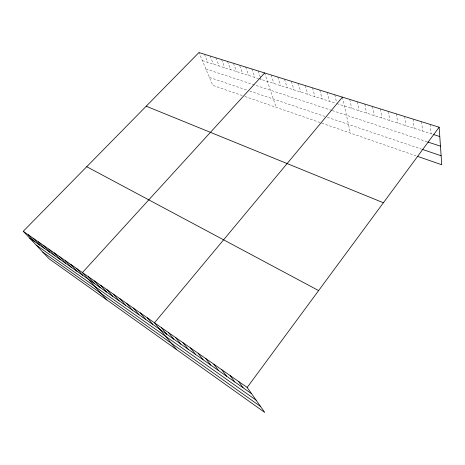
<?xml version="1.0" encoding="UTF-8"?>
<svg xmlns="http://www.w3.org/2000/svg" width="465" height="465" viewBox="0 0 465 465"><rect width="100%" height="100%" fill="white"/><g stroke="black" fill="none" stroke-linecap="round" stroke-linejoin="round"><path stroke-width="0.35" stroke-dasharray="2.33 1.74" d="M202.351 60.624L257.97 78.411M258.598 78.608L336.16 103.404M336.84 103.625L432.433 134.182M205.89 69.006L331.626 110.362M332.295 110.583L427.37 141.854M209.448 77.422L246.985 90.111M249.606 91.001L324.791 116.419M327.36 117.285L421.703 149.184M242.3 95.604L212.807 85.38L198.944 52.551M244.852 96.488L415.954 155.81M204.49 54.277L207.855 62.386M210.116 56.021L213.435 64.17M215.824 57.8L219.096 65.978M221.613 59.596L224.839 67.814M227.49 61.421L230.669 69.68M233.453 63.275L236.575 71.569M239.742 65.798L242.573 73.487M245.648 67.065L248.659 75.429M251.885 69L254.837 77.405M258.209 70.971L260.214 76.812M260.435 77.463L261.103 79.41M264.637 72.964L276.111 107.328M271.165 74.993L273.932 83.508M277.791 77.051L280.494 85.607M284.522 79.143L287.155 87.74M291.363 81.27L293.921 89.902M298.309 83.427L300.791 92.099M305.366 85.624L307.772 94.331M312.538 87.85L314.863 96.598M319.827 90.117L322.071 98.9M327.238 92.419L329.394 101.242M334.771 94.761L336.521 102.259M342.432 97.139L350.401 133.083M349.785 99.423L351.668 108.362M357.254 101.748L359.044 110.722M364.845 104.102L366.542 113.117M372.564 106.502L374.156 115.553M380.405 108.938L381.893 118.029M388.38 111.414L389.757 120.54M396.482 113.937L397.755 123.097M404.724 116.494L405.881 125.695M413.112 119.104L414.146 128.34M421.639 121.749L422.546 131.025M430.311 124.446L431.096 133.757"/><path stroke-width="0.7" d="M247.171 387.455L439.14 127.189L198.944 52.551L23.25 231.291L48.935 258.674L264.765 412.449L247.171 387.455L23.25 231.291M342.432 97.139L154.485 322.809L176.502 349.564M264.637 72.964L82.433 272.56L106.845 299.937M433.769 134.612L439.791 136.536M428.015 142.069L440.46 146.161M422.383 149.416L441.122 155.752M417.274 156.269L441.75 164.755L439.14 127.189M146.213 106.194L383.398 202.763M86.728 166.708L318.624 290.584M29.603 238.063L251.594 393.733M36.171 245.067L256.116 400.156M42.739 252.071L260.592 406.515M28.191 234.732L34.526 241.515M33.213 238.237L39.525 245.02M38.316 241.794L44.611 248.589M43.507 245.415L49.778 252.21M48.784 249.095L55.033 255.895M54.155 252.838L60.374 259.644M59.613 256.651L65.809 263.452M65.17 260.522L71.337 267.329M70.825 264.469L76.958 271.269M76.574 268.479L82.677 275.28M88.391 276.721L94.418 283.516M94.459 280.953L100.446 287.742M100.643 285.26L106.584 292.043M106.938 289.654L112.832 296.426M113.35 294.124L119.197 300.89M119.883 298.681L125.678 305.435M126.538 303.325L132.281 310.068M133.321 308.057L139.012 314.782M140.238 312.875L145.865 319.595M147.289 317.798L152.857 324.494M161.407 327.639L166.836 334.294M168.464 332.562L173.823 339.194M175.654 337.573L180.937 344.187M182.983 342.688L188.191 349.273M190.458 347.901L195.579 354.452M198.078 353.214L203.118 359.741M205.85 358.637L210.802 365.124M213.784 364.165L218.637 370.622M221.875 369.809L226.629 376.226M230.134 375.569L234.779 381.945M238.562 381.451L243.102 387.775"/></g></svg>
